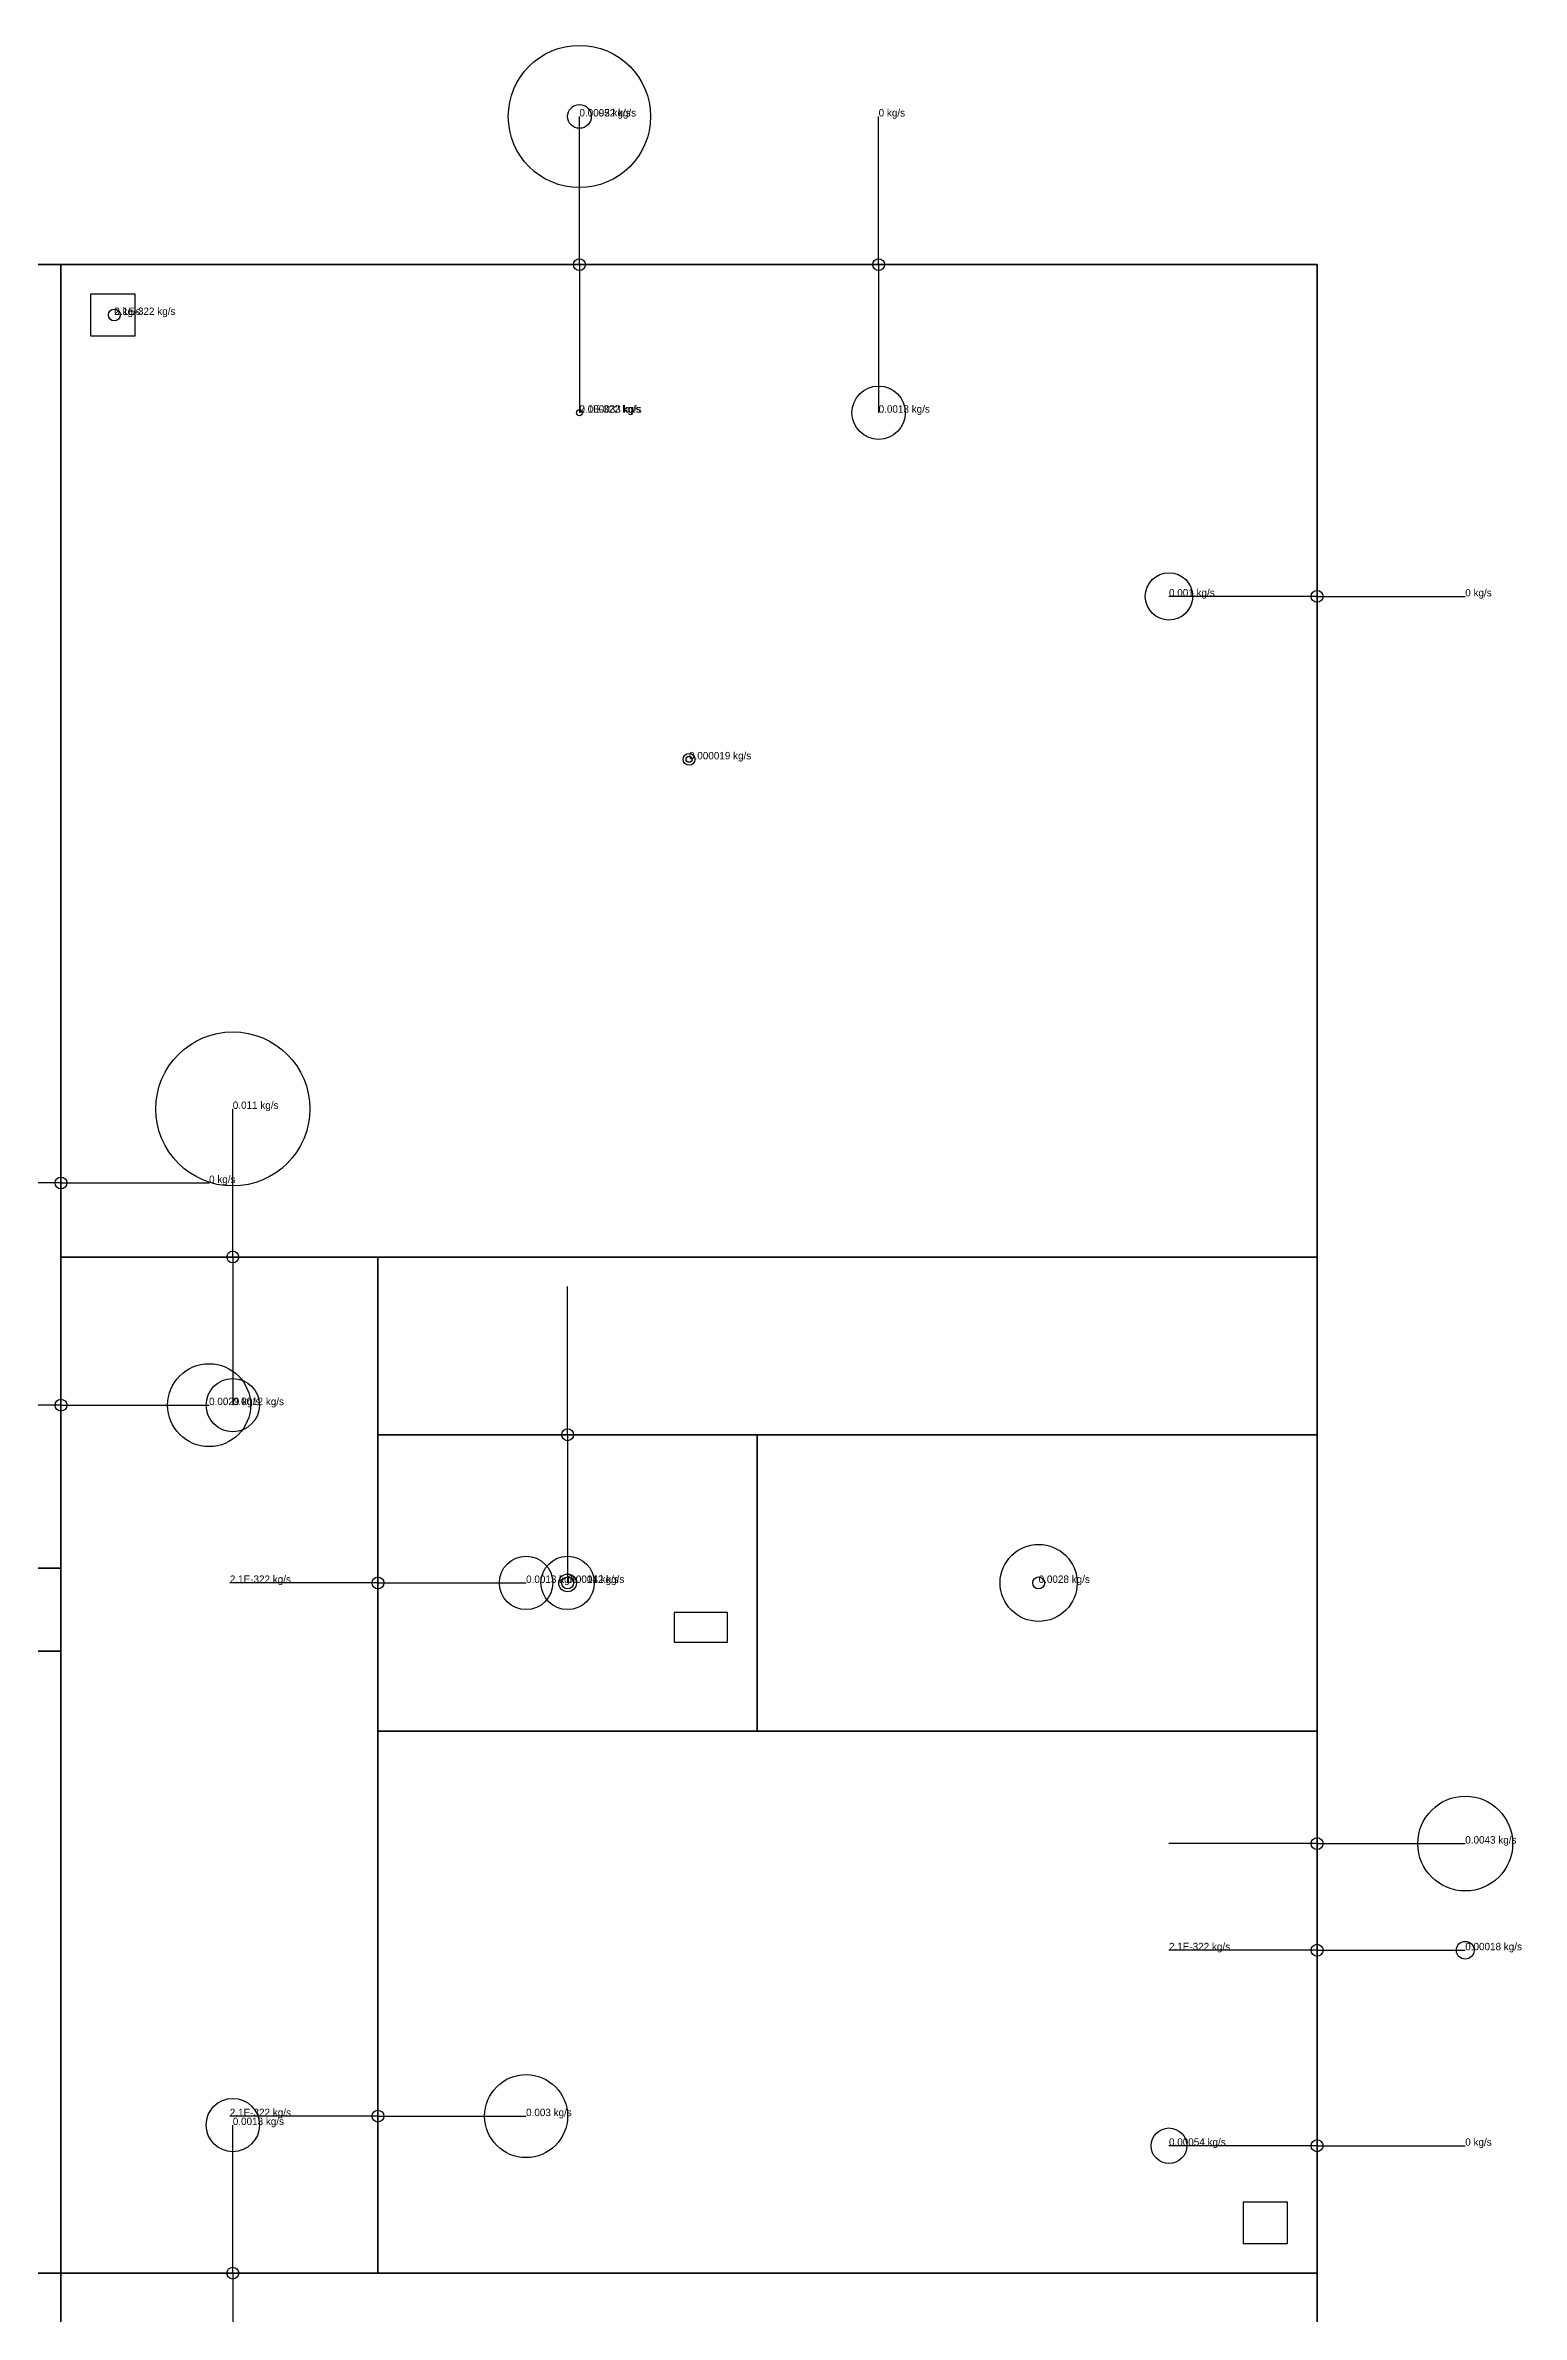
# Model space of a CAD drawing. Header units: metres. Extents: x -2.5 to 12.4, y -1.3 to 12.4.
# Drawn here: x 7.38 to 12.36, y 4.77 to 12.43 of the extents above; entities that cross this region are included whole.
import ezdxf

# ---------------------------------------------------------------- set-up
doc = ezdxf.new("R2010")
doc.units = ezdxf.units.M

msp = doc.modelspace()

# ---------------------------------------------------------------- linework, layer by layer
at = {"layer": 'BADKAMER', "color": 14}
for points in [[(9.78, 7.74, 6.4), (9.78, 7.74, 3.25), (9.78, 6.74, 3.25), (9.78, 6.74, 6.4)], [(11.67, 7.74, 6.4), (11.67, 7.74, 3.25), (9.78, 7.74, 3.25), (9.78, 7.74, 6.4)], [(11.67, 7.74, 3.25), (11.67, 6.74, 3.25), (9.78, 6.74, 3.25), (9.78, 7.74, 3.25)], [(9.78, 7.74, 6.4), (9.78, 6.74, 6.4), (11.67, 6.74, 6.4), (11.67, 7.74, 6.4)], [(11.67, 4.91, 6.4), (11.67, 4.91, 3.25), (11.67, 7.74, 3.25), (11.67, 7.74, 6.4)], [(8.5, 6.74, 6.4), (8.5, 6.74, 3.25), (8.5, 4.91, 3.25), (8.5, 4.91, 6.4)], [(9.78, 6.74, 6.4), (9.78, 6.74, 3.25), (8.5, 6.74, 3.25), (8.5, 6.74, 6.4)], [(11.67, 6.74, 3.25), (11.67, 4.91, 3.25), (8.5, 4.91, 3.25), (8.5, 6.74, 3.25)], [(8.5, 6.74, 6.4), (8.5, 4.91, 6.4), (11.67, 4.91, 6.4), (11.67, 6.74, 6.4)], [(8.5, 4.91, 6.4), (8.5, 4.91, 3.25), (11.67, 4.91, 3.25), (11.67, 4.91, 6.4)]]:
    msp.add_3dface(points, dxfattribs=at)
at = {"layer": 'BADKAMER', "color": 4}
for points in [[(11.67, 5.12, 5.37), (11.67, 5.12, 4.96), (11.67, 6.87, 4.96), (11.67, 6.87, 5.37)], [(8.5, 5.79, 5.42), (8.5, 5.79, 3.3), (8.5, 5.09, 3.3), (8.5, 5.09, 5.42)], [(11.42, 5.15, 6.4), (11.42, 5.01, 6.4), (11.57, 5.01, 6.4), (11.57, 5.15, 6.4)]]:
    msp.add_3dface(points, dxfattribs=at)
at = {"layer": 'BADKAMER-CENTERPOINTS', "color": 0}
for centre in [(10.73, 7.24, 6.4), (11.67, 6, 5.16)]:
    msp.add_circle(centre, 0.02, dxfattribs=at)
at = {"layer": 'BADKAMER-MAXMASSFLOWCIRCLESIN', "color": 3}
msp.add_circle((11.17, 6, 5.16), 0, dxfattribs=at)
at = {"layer": 'BADKAMER-MAXMASSFLOWCIRCLESOUT', "color": 1}
msp.add_circle((10.73, 7.24, 6.9), 0.13, dxfattribs=at)
at = {"layer": 'BADKAMER-MAXMASSFLOWCIRCLESOUT', "color": 252}
msp.add_circle((12.17, 6, 5.16), 0.03, dxfattribs=at)
at = {"layer": 'BADKAMER-NEGATIVENORMALS', "color": 1}
msp.add_line((10.73, 7.24, 6.4), (10.73, 7.24, 5.9), dxfattribs=at)
at = {"layer": 'BADKAMER-NEGATIVENORMALS', "color": 3}
msp.add_line((11.67, 6, 5.16), (11.17, 6, 5.16), dxfattribs=at)
at = {"layer": 'BADKAMER-NORMALS', "color": 1}
msp.add_line((10.73, 7.24, 6.4), (10.73, 7.24, 6.9), dxfattribs=at)
at = {"layer": 'BADKAMER-NORMALS', "color": 252}
msp.add_line((11.67, 6, 5.16), (12.17, 6, 5.16), dxfattribs=at)
at = {"layer": 'BERGING', "color": 14}
for points in [[(7.43, 11.69, 3.25), (7.43, 11.69), (1.04, 11.69), (1.04, 11.69, 3.25)], [(7.43, 11.69), (7.43, 7.01), (5.28, 7.01), (5.28, 11.69)], [(5.28, 11.69, 3.25), (5.28, 7.29, 3.25), (7.43, 7.29, 3.25), (7.43, 11.69, 3.25)], [(7.43, 7.01, 3.25), (7.43, 7.01), (7.43, 11.69), (7.43, 11.69, 3.25)], [(5.28, 7.29, 3.25), (5.28, 7.01, 3.25), (7.43, 7.01, 3.25), (7.43, 7.29, 3.25)], [(5.28, 7.01, 3.25), (5.28, 7.01), (7.43, 7.01), (7.43, 7.01, 3.25)]]:
    msp.add_3dface(points, dxfattribs=at)
at = {"layer": 'BERGING', "color": 4}
msp.add_3dface([(7.43, 8.19, 2.17), (7.43, 8.19, 0.05), (7.43, 8.99, 0.05), (7.43, 8.99, 2.17)], dxfattribs=at)
at = {"layer": 'BERGING-CENTERPOINTS', "color": 1}
msp.add_circle((7.43, 8.59, 1.11), 0.02, dxfattribs=at)
at = {"layer": 'BERGING-MAXMASSFLOWCIRCLESOUT', "color": 2}
msp.add_circle((7.93, 8.59, 1.11), 0, dxfattribs=at)
at = {"layer": 'BERGING-NEGATIVENORMALS', "color": 2}
msp.add_line((7.43, 8.59, 1.11), (6.93, 8.59, 1.11), dxfattribs=at)
at = {"layer": 'BERGING-NORMALS', "color": 2}
msp.add_line((7.43, 8.59, 1.11), (7.93, 8.59, 1.11), dxfattribs=at)
at = {"layer": 'BUREAU', "color": 14}
for points in [[(7.43, 11.69, 6.4), (7.43, 11.69, 3.25), (1.04, 11.69, 3.25), (1.04, 11.69, 6.4)], [(1.04, 11.69, 6.4), (1.04, 7.01, 6.4), (7.43, 7.01, 6.4), (7.43, 11.69, 6.4)], [(7.43, 11.69, 3.25), (7.43, 7.29, 3.25), (5.28, 7.29, 3.25), (5.28, 11.69, 3.25)], [(7.43, 8.34, 6.4), (7.43, 8.34, 3.25), (7.43, 11.69, 3.25), (7.43, 11.69, 6.4)], [(7.43, 7.01, 6.4), (7.43, 7.01, 3.25), (7.43, 8.34, 3.25), (7.43, 8.34, 6.4)], [(7.43, 7.29, 3.25), (7.43, 7.01, 3.25), (5.28, 7.01, 3.25), (5.28, 7.29, 3.25)], [(3.28, 7.01, 6.4), (3.28, 7.01, 3.25), (7.43, 7.01, 3.25), (7.43, 7.01, 6.4)]]:
    msp.add_3dface(points, dxfattribs=at)
at = {"layer": 'BUREAU', "color": 4}
msp.add_3dface([(7.43, 7.44, 5.42), (7.43, 7.44, 3.3), (7.43, 8.24, 3.3), (7.43, 8.24, 5.42)], dxfattribs=at)
at = {"layer": 'BUREAU-CENTERPOINTS', "color": 1}
msp.add_circle((7.43, 7.84, 4.36), 0.02, dxfattribs=at)
at = {"layer": 'BUREAU-MAXMASSFLOWCIRCLESOUT', "color": 2}
msp.add_circle((7.93, 7.84, 4.36), 0.14, dxfattribs=at)
at = {"layer": 'BUREAU-NEGATIVENORMALS', "color": 2}
msp.add_line((7.43, 7.84, 4.36), (6.93, 7.84, 4.36), dxfattribs=at)
at = {"layer": 'BUREAU-NORMALS', "color": 2}
msp.add_line((7.43, 7.84, 4.36), (7.93, 7.84, 4.36), dxfattribs=at)
at = {"layer": 'LIVING', "color": 14}
for points in [[(11.67, 11.69), (11.67, 1.02), (7.43, 1.02), (7.43, 11.69)], [(11.67, 11.69, 3.25), (11.67, 11.69), (7.43, 11.69), (7.43, 11.69, 3.25)], [(7.43, 11.69, 3.25), (7.43, 11.69), (7.43, 7.01), (7.43, 7.01, 3.25)], [(7.43, 11.69, 3.25), (7.43, 8.34, 3.25), (11.67, 8.34, 3.25), (11.67, 11.69, 3.25)], [(11.67, 1.02, 3.25), (11.67, 1.02), (11.67, 11.69), (11.67, 11.69, 3.25)], [(7.43, 8.34, 3.25), (7.43, 4.91, 3.25), (8.5, 4.91, 3.25), (8.5, 8.34, 3.25)], [(8.5, 8.34, 3.25), (8.5, 7.74, 3.25), (11.67, 7.74, 3.25), (11.67, 8.34, 3.25)], [(8.5, 7.74, 3.25), (8.5, 6.74, 3.25), (9.78, 6.74, 3.25), (9.78, 7.74, 3.25)], [(9.78, 7.74, 3.25), (9.78, 6.74, 3.25), (11.67, 6.74, 3.25), (11.67, 7.74, 3.25)], [(7.43, 7.01), (7.43, 1.02), (3.28, 1.02), (3.28, 7.01)], [(3.28, 7.01, 3.25), (3.28, 4.91, 3.25), (7.43, 4.91, 3.25), (7.43, 7.01, 3.25)], [(7.43, 7.01, 3.25), (7.43, 7.01), (5.28, 7.01), (5.28, 7.01, 3.25)], [(8.5, 6.74, 3.25), (8.5, 4.91, 3.25), (11.67, 4.91, 3.25), (11.67, 6.74, 3.25)], [(3.28, 4.91, 3.25), (3.28, 1.02, 3.25), (7.43, 1.02, 3.25), (7.43, 4.91, 3.25)], [(7.43, 4.91, 3.25), (7.43, 1.02, 3.25), (11.67, 1.02, 3.25), (11.67, 4.91, 3.25)]]:
    msp.add_3dface(points, dxfattribs=at)
at = {"layer": 'LIVING', "color": 4}
for points in [[(11.42, 11.69, 2.59), (11.42, 11.69, 0.28), (8.96, 11.69, 0.28), (8.96, 11.69, 2.59)], [(11.67, 9.94, 2.54), (11.67, 9.94, 0.16), (11.67, 11.21, 0.16), (11.67, 11.21, 2.54)], [(11.67, 5, 2.44), (11.67, 5, 1.26), (11.67, 5.68, 1.26), (11.67, 5.68, 2.44)]]:
    msp.add_3dface(points, dxfattribs=at)
at = {"layer": 'LIVING-CENTERPOINTS', "color": 0}
for centre in [(10.19, 11.69, 1.43), (11.67, 10.57, 1.35), (11.67, 6.36, 1.63), (11.67, 5.34, 1.85)]:
    msp.add_circle(centre, 0.02, dxfattribs=at)
at = {"layer": 'LIVING-MAXMASSFLOWCIRCLESIN', "color": 3}
for centre, radius in [((10.19, 11.19, 1.43), 0.09), ((11.17, 10.57, 1.35), 0.08), ((11.17, 5.34, 1.85), 0.06)]:
    msp.add_circle(centre, radius, dxfattribs=at)
at = {"layer": 'LIVING-MAXMASSFLOWCIRCLESOUT', "color": 252}
for centre in [(10.19, 12.19, 1.43), (12.17, 10.57, 1.35), (12.17, 5.34, 1.85)]:
    msp.add_circle(centre, 0, dxfattribs=at)
at = {"layer": 'LIVING-MAXMASSFLOWCIRCLESOUT', "color": 1}
msp.add_circle((12.17, 6.36, 1.63), 0.16, dxfattribs=at)
at = {"layer": 'LIVING-NEGATIVENORMALS', "color": 3}
for p, q in [((10.19, 11.69, 1.43), (10.19, 11.19, 1.43)), ((11.67, 10.57, 1.35), (11.17, 10.57, 1.35)), ((11.67, 5.34, 1.85), (11.17, 5.34, 1.85))]:
    msp.add_line(p, q, dxfattribs=at)
at = {"layer": 'LIVING-NEGATIVENORMALS', "color": 1}
msp.add_line((11.67, 6.36, 1.63), (11.17, 6.36, 1.63), dxfattribs=at)
at = {"layer": 'LIVING-NORMALS', "color": 252}
for p, q in [((10.19, 11.69, 1.43), (10.19, 12.19, 1.43)), ((11.67, 10.57, 1.35), (12.17, 10.57, 1.35)), ((11.67, 5.34, 1.85), (12.17, 5.34, 1.85))]:
    msp.add_line(p, q, dxfattribs=at)
at = {"layer": 'LIVING-NORMALS', "color": 1}
msp.add_line((11.67, 6.36, 1.63), (12.17, 6.36, 1.63), dxfattribs=at)
at = {"layer": 'NACHTHAL', "color": 14}
for points in [[(7.43, 8.34, 6.4), (7.43, 8.34, 3.25), (7.43, 7.01, 3.25), (7.43, 7.01, 6.4)], [(8.5, 8.34, 6.4), (8.5, 8.34, 3.25), (7.43, 8.34, 3.25), (7.43, 8.34, 6.4)], [(8.5, 8.34, 3.25), (8.5, 4.91, 3.25), (7.43, 4.91, 3.25), (7.43, 8.34, 3.25)], [(7.43, 8.34, 6.4), (7.43, 4.91, 6.4), (8.5, 4.91, 6.4), (8.5, 8.34, 6.4)], [(8.5, 7.74, 6.4), (8.5, 7.74, 3.25), (8.5, 8.34, 3.25), (8.5, 8.34, 6.4)], [(8.5, 6.74, 6.4), (8.5, 6.74, 3.25), (8.5, 7.74, 3.25), (8.5, 7.74, 6.4)], [(7.43, 7.01, 6.4), (7.43, 7.01, 3.25), (3.28, 7.01, 3.25), (3.28, 7.01, 6.4)], [(7.43, 7.01, 3.25), (7.43, 4.91, 3.25), (3.28, 4.91, 3.25), (3.28, 7.01, 3.25)], [(3.28, 7.01, 6.4), (3.28, 4.91, 6.4), (7.43, 4.91, 6.4), (7.43, 7.01, 6.4)], [(8.5, 4.91, 6.4), (8.5, 4.91, 3.25), (8.5, 6.74, 3.25), (8.5, 6.74, 6.4)], [(3.28, 4.91, 6.4), (3.28, 4.91, 3.25), (7.43, 4.91, 3.25), (7.43, 4.91, 6.4)], [(7.43, 4.91, 6.4), (7.43, 4.91, 3.25), (8.5, 4.91, 3.25), (8.5, 4.91, 6.4)]]:
    msp.add_3dface(points, dxfattribs=at)
at = {"layer": 'NACHTHAL', "color": 4}
for points in [[(8.41, 8.34, 5.42), (8.41, 8.34, 3.3), (7.61, 8.34, 3.3), (7.61, 8.34, 5.42)], [(7.43, 8.24, 5.42), (7.43, 8.24, 3.3), (7.43, 7.44, 3.3), (7.43, 7.44, 5.42)], [(8.5, 6.89, 5.42), (8.5, 6.89, 3.3), (8.5, 7.59, 3.3), (8.5, 7.59, 5.42)], [(8.5, 5.09, 5.42), (8.5, 5.09, 3.3), (8.5, 5.79, 3.3), (8.5, 5.79, 5.42)], [(7.61, 4.91, 5.42), (7.61, 4.91, 3.3), (8.41, 4.91, 3.3), (8.41, 4.91, 5.42)]]:
    msp.add_3dface(points, dxfattribs=at)
at = {"layer": 'NACHTHAL-CENTERPOINTS', "color": 1}
for centre in [(8.5, 7.24, 4.36), (8.5, 5.44, 4.36), (8.01, 4.91, 4.36)]:
    msp.add_circle(centre, 0.02, dxfattribs=at)
at = {"layer": 'NACHTHAL-MAXMASSFLOWCIRCLESIN', "color": 2}
for centre, radius in [((8, 7.24, 4.36), 0), ((8.01, 5.41, 4.36), 0.09), ((8, 5.44, 4.36), 0)]:
    msp.add_circle(centre, radius, dxfattribs=at)
at = {"layer": 'NACHTHAL-MAXMASSFLOWCIRCLESOUT', "color": 2}
for centre, radius in [((9, 7.24, 4.36), 0.09), ((9, 5.44, 4.36), 0.14)]:
    msp.add_circle(centre, radius, dxfattribs=at)
at = {"layer": 'NACHTHAL-NEGATIVENORMALS', "color": 2}
for p, q in [((8.5, 7.24, 4.36), (8, 7.24, 4.36)), ((8.5, 5.44, 4.36), (8, 5.44, 4.36)), ((8.01, 4.91, 4.36), (8.01, 5.41, 4.36))]:
    msp.add_line(p, q, dxfattribs=at)
at = {"layer": 'NACHTHAL-NORMALS', "color": 2}
for p, q in [((8.5, 7.24, 4.36), (9, 7.24, 4.36)), ((8.5, 5.44, 4.36), (9, 5.44, 4.36)), ((8.01, 4.91, 4.36), (8.01, 4.41, 4.36))]:
    msp.add_line(p, q, dxfattribs=at)
at = {"layer": 'SLPKACHTER', "color": 14}
for points in [[(7.43, 1.02, 6.4), (7.43, 1.02, 3.25), (7.43, 4.91, 3.25), (7.43, 4.91, 6.4)], [(8.5, 4.91, 6.4), (8.5, 4.91, 3.25), (7.43, 4.91, 3.25), (7.43, 4.91, 6.4)], [(11.67, 4.91, 3.25), (11.67, 1.02, 3.25), (7.43, 1.02, 3.25), (7.43, 4.91, 3.25)], [(7.43, 4.91, 6.4), (7.43, 1.02, 6.4), (11.67, 1.02, 6.4), (11.67, 4.91, 6.4)], [(11.67, 4.91, 6.4), (11.67, 4.91, 3.25), (8.5, 4.91, 3.25), (8.5, 4.91, 6.4)], [(11.67, 1.02, 6.4), (11.67, 1.02, 3.25), (11.67, 4.91, 3.25), (11.67, 4.91, 6.4)]]:
    msp.add_3dface(points, dxfattribs=at)
at = {"layer": 'SLPKACHTER', "color": 4}
msp.add_3dface([(8.41, 4.91, 5.42), (8.41, 4.91, 3.3), (7.61, 4.91, 3.3), (7.61, 4.91, 5.42)], dxfattribs=at)
at = {"layer": 'SLPKOUDERS', "color": 14}
for points in [[(7.43, 4.91, 3.25), (7.43, 1.02, 3.25), (3.28, 1.02, 3.25), (3.28, 4.91, 3.25)], [(7.43, 4.91, 6.4), (7.43, 4.91, 3.25), (3.28, 4.91, 3.25), (3.28, 4.91, 6.4)], [(3.28, 4.91, 6.4), (3.28, 1.02, 6.4), (7.43, 1.02, 6.4), (7.43, 4.91, 6.4)], [(7.43, 4.91, 6.4), (7.43, 4.91, 3.25), (7.43, 1.02, 3.25), (7.43, 1.02, 6.4)]]:
    msp.add_3dface(points, dxfattribs=at)
at = {"layer": 'SLPKVOOR', "color": 14}
for points in [[(11.67, 11.69, 3.25), (11.67, 8.34, 3.25), (7.43, 8.34, 3.25), (7.43, 11.69, 3.25)], [(7.43, 11.69, 6.4), (7.43, 11.69, 3.25), (7.43, 8.34, 3.25), (7.43, 8.34, 6.4)], [(11.67, 11.69, 6.4), (11.67, 11.69, 3.25), (7.43, 11.69, 3.25), (7.43, 11.69, 6.4)], [(7.43, 11.69, 6.4), (7.43, 8.34, 6.4), (11.67, 8.34, 6.4), (11.67, 11.69, 6.4)], [(11.67, 7.74, 6.4), (11.67, 7.74, 3.25), (11.67, 11.69, 3.25), (11.67, 11.69, 6.4)], [(7.43, 8.34, 6.4), (7.43, 8.34, 3.25), (8.5, 8.34, 3.25), (8.5, 8.34, 6.4)], [(11.67, 8.34, 3.25), (11.67, 7.74, 3.25), (8.5, 7.74, 3.25), (8.5, 8.34, 3.25)], [(8.5, 8.34, 6.4), (8.5, 8.34, 3.25), (8.5, 7.74, 3.25), (8.5, 7.74, 6.4)], [(8.5, 8.34, 6.4), (8.5, 7.74, 6.4), (11.67, 7.74, 6.4), (11.67, 8.34, 6.4)], [(8.5, 7.74, 6.4), (8.5, 7.74, 3.25), (9.78, 7.74, 3.25), (9.78, 7.74, 6.4)], [(9.78, 7.74, 6.4), (9.78, 7.74, 3.25), (11.67, 7.74, 3.25), (11.67, 7.74, 6.4)]]:
    msp.add_3dface(points, dxfattribs=at)
at = {"layer": 'SLPKVOOR', "color": 4}
for points in [[(9.98, 11.69, 5.7), (9.98, 11.69, 5.6), (8.38, 11.69, 5.6), (8.38, 11.69, 5.7)], [(9.82, 11.69, 5.29), (9.82, 11.69, 4.07), (8.54, 11.69, 4.07), (8.54, 11.69, 5.29)], [(7.53, 11.59, 6.4), (7.53, 11.45, 6.4), (7.68, 11.45, 6.4), (7.68, 11.59, 6.4)], [(7.61, 8.34, 5.42), (7.61, 8.34, 3.3), (8.41, 8.34, 3.3), (8.41, 8.34, 5.42)]]:
    msp.add_3dface(points, dxfattribs=at)
at = {"layer": 'SLPKVOOR-CENTERPOINTS', "color": 0}
for centre in [(9.18, 11.69, 4.68), (9.18, 11.69, 5.65), (7.61, 11.52, 6.4), (9.55, 10.02, 6.4), (9.14, 7.74, 4.83)]:
    msp.add_circle(centre, 0.02, dxfattribs=at)
at = {"layer": 'SLPKVOOR-CENTERPOINTS', "color": 1}
msp.add_circle((8.01, 8.34, 4.36), 0.02, dxfattribs=at)
at = {"layer": 'SLPKVOOR-MAXMASSFLOWCIRCLESIN', "color": 3}
for centre, radius in [((7.61, 11.52, 5.9), 0), ((9.18, 11.19, 4.68), 0.01), ((9.18, 11.19, 5.65), 0)]:
    msp.add_circle(centre, radius, dxfattribs=at)
at = {"layer": 'SLPKVOOR-MAXMASSFLOWCIRCLESIN', "color": 2}
msp.add_circle((8.01, 8.84, 4.36), 0.26, dxfattribs=at)
at = {"layer": 'SLPKVOOR-MAXMASSFLOWCIRCLESOUT', "color": 252}
for centre, radius in [((9.18, 12.19, 5.65), 0.24), ((9.18, 12.19, 4.68), 0.04), ((7.61, 11.52, 6.9), 0)]:
    msp.add_circle(centre, radius, dxfattribs=at)
at = {"layer": 'SLPKVOOR-MAXMASSFLOWCIRCLESOUT', "color": 1}
for centre, radius in [((9.55, 10.02, 6.9), 0.01), ((9.14, 7.24, 4.83), 0.03)]:
    msp.add_circle(centre, radius, dxfattribs=at)
at = {"layer": 'SLPKVOOR-MAXMASSFLOWCIRCLESOUT', "color": 2}
msp.add_circle((8.01, 7.84, 4.36), 0.09, dxfattribs=at)
at = {"layer": 'SLPKVOOR-NEGATIVENORMALS', "color": 3}
for p, q in [((9.18, 11.69, 4.68), (9.18, 11.19, 4.68)), ((9.18, 11.69, 5.65), (9.18, 11.19, 5.65)), ((7.61, 11.52, 6.4), (7.61, 11.52, 5.9))]:
    msp.add_line(p, q, dxfattribs=at)
at = {"layer": 'SLPKVOOR-NEGATIVENORMALS', "color": 1}
for p, q in [((9.55, 10.02, 6.4), (9.55, 10.02, 5.9)), ((9.14, 7.74, 4.83), (9.14, 8.24, 4.83))]:
    msp.add_line(p, q, dxfattribs=at)
at = {"layer": 'SLPKVOOR-NEGATIVENORMALS', "color": 2}
msp.add_line((8.01, 8.34, 4.36), (8.01, 8.84, 4.36), dxfattribs=at)
at = {"layer": 'SLPKVOOR-NORMALS', "color": 252}
for p, q in [((9.18, 11.69, 4.68), (9.18, 12.19, 4.68)), ((9.18, 11.69, 5.65), (9.18, 12.19, 5.65)), ((7.61, 11.52, 6.4), (7.61, 11.52, 6.9))]:
    msp.add_line(p, q, dxfattribs=at)
at = {"layer": 'SLPKVOOR-NORMALS', "color": 1}
for p, q in [((9.55, 10.02, 6.4), (9.55, 10.02, 6.9)), ((9.14, 7.74, 4.83), (9.14, 7.24, 4.83))]:
    msp.add_line(p, q, dxfattribs=at)
at = {"layer": 'SLPKVOOR-NORMALS', "color": 2}
msp.add_line((8.01, 8.34, 4.36), (8.01, 7.84, 4.36), dxfattribs=at)
at = {"layer": 'UNKNOWN', "color": 4}
msp.add_3dface([(7.43, 8.99, 2.17), (7.43, 8.99, 0.05), (7.43, 8.19, 0.05), (7.43, 8.19, 2.17)], dxfattribs=at)
at = {"layer": 'WCBOVEN', "color": 14}
for points in [[(9.78, 7.74, 3.25), (9.78, 6.74, 3.25), (8.5, 6.74, 3.25), (8.5, 7.74, 3.25)], [(8.5, 7.74, 6.4), (8.5, 7.74, 3.25), (8.5, 6.74, 3.25), (8.5, 6.74, 6.4)], [(9.78, 7.74, 6.4), (9.78, 7.74, 3.25), (8.5, 7.74, 3.25), (8.5, 7.74, 6.4)], [(8.5, 7.74, 6.4), (8.5, 6.74, 6.4), (9.78, 6.74, 6.4), (9.78, 7.74, 6.4)], [(9.78, 6.74, 6.4), (9.78, 6.74, 3.25), (9.78, 7.74, 3.25), (9.78, 7.74, 6.4)], [(8.5, 6.74, 6.4), (8.5, 6.74, 3.25), (9.78, 6.74, 3.25), (9.78, 6.74, 6.4)]]:
    msp.add_3dface(points, dxfattribs=at)
at = {"layer": 'WCBOVEN', "color": 4}
for points in [[(8.5, 7.59, 5.42), (8.5, 7.59, 3.3), (8.5, 6.89, 3.3), (8.5, 6.89, 5.42)], [(9.5, 7.14, 6.4), (9.5, 7.04, 6.4), (9.68, 7.04, 6.4), (9.68, 7.14, 6.4)]]:
    msp.add_3dface(points, dxfattribs=at)
at = {"layer": 'WCBOVEN-CENTERPOINTS', "color": 0}
msp.add_circle((9.14, 7.24, 6.4), 0.02, dxfattribs=at)
at = {"layer": 'WCBOVEN-MAXMASSFLOWCIRCLESOUT', "color": 1}
msp.add_circle((9.14, 7.24, 6.9), 0.09, dxfattribs=at)
at = {"layer": 'WCBOVEN-NEGATIVENORMALS', "color": 1}
msp.add_line((9.14, 7.24, 6.4), (9.14, 7.24, 5.9), dxfattribs=at)
at = {"layer": 'WCBOVEN-NORMALS', "color": 1}
msp.add_line((9.14, 7.24, 6.4), (9.14, 7.24, 6.9), dxfattribs=at)

# ---------------------------------------------------------------- texts
at = {"layer": 'BADKAMER-MAXTEXT'}
for s, p in [('0.0028 kg/s', (10.73, 7.24, 6.9)), ('2.1E-322 kg/s', (11.17, 6, 5.16)), ('0.00018 kg/s', (12.17, 6, 5.16))]:
    msp.add_text(s, height=0.025, dxfattribs=at).set_placement(p)
at = {"layer": 'BERGING-MAXTEXT'}
msp.add_text('0 kg/s', height=0.025, dxfattribs=at).set_placement((7.93, 8.59, 1.11))
at = {"layer": 'BUREAU-MAXTEXT'}
msp.add_text('0.0029 kg/s', height=0.025, dxfattribs=at).set_placement((7.93, 7.84, 4.36))
at = {"layer": 'LIVING-MAXTEXT'}
for s, p in [('0 kg/s', (10.19, 12.19, 1.43)), ('0.0013 kg/s', (10.19, 11.19, 1.43)), ('0.001 kg/s', (11.17, 10.57, 1.35)), ('0 kg/s', (12.17, 10.57, 1.35)), ('0.0043 kg/s', (12.17, 6.36, 1.63)), ('0.00054 kg/s', (11.17, 5.34, 1.85)), ('0 kg/s', (12.17, 5.34, 1.85))]:
    msp.add_text(s, height=0.025, dxfattribs=at).set_placement(p)
at = {"layer": 'NACHTHAL-MAXTEXT'}
for s, p in [('2.1E-322 kg/s', (8, 7.24, 4.36)), ('0.0013 kg/s', (9, 7.24, 4.36)), ('2.1E-322 kg/s', (8, 5.44, 4.36)), ('0.003 kg/s', (9, 5.44, 4.36)), ('0.0013 kg/s', (8.01, 5.41, 4.36))]:
    msp.add_text(s, height=0.025, dxfattribs=at).set_placement(p)
at = {"layer": 'SLPKVOOR-MAXTEXT'}
for s, p in [('0.00022 kg/s', (9.18, 12.19, 4.68)), ('0.0095 kg/s', (9.18, 12.19, 5.65)), ('0 kg/s', (7.61, 11.52, 6.9)), ('2.1E-322 kg/s', (7.61, 11.52, 5.9)), ('0.000033 kg/s', (9.18, 11.19, 4.68)), ('2.1E-322 kg/s', (9.18, 11.19, 5.65)), ('0.000019 kg/s', (9.55, 10.02, 6.9)), ('0.011 kg/s', (8.01, 8.84, 4.36)), ('0.0012 kg/s', (8.01, 7.84, 4.36)), ('0.00012 kg/s', (9.14, 7.24, 4.83))]:
    msp.add_text(s, height=0.025, dxfattribs=at).set_placement(p)
at = {"layer": 'WCBOVEN-MAXTEXT'}
msp.add_text('0.0014 kg/s', height=0.025, dxfattribs=at).set_placement((9.14, 7.24, 6.9))

doc.saveas('drawing.dxf')
